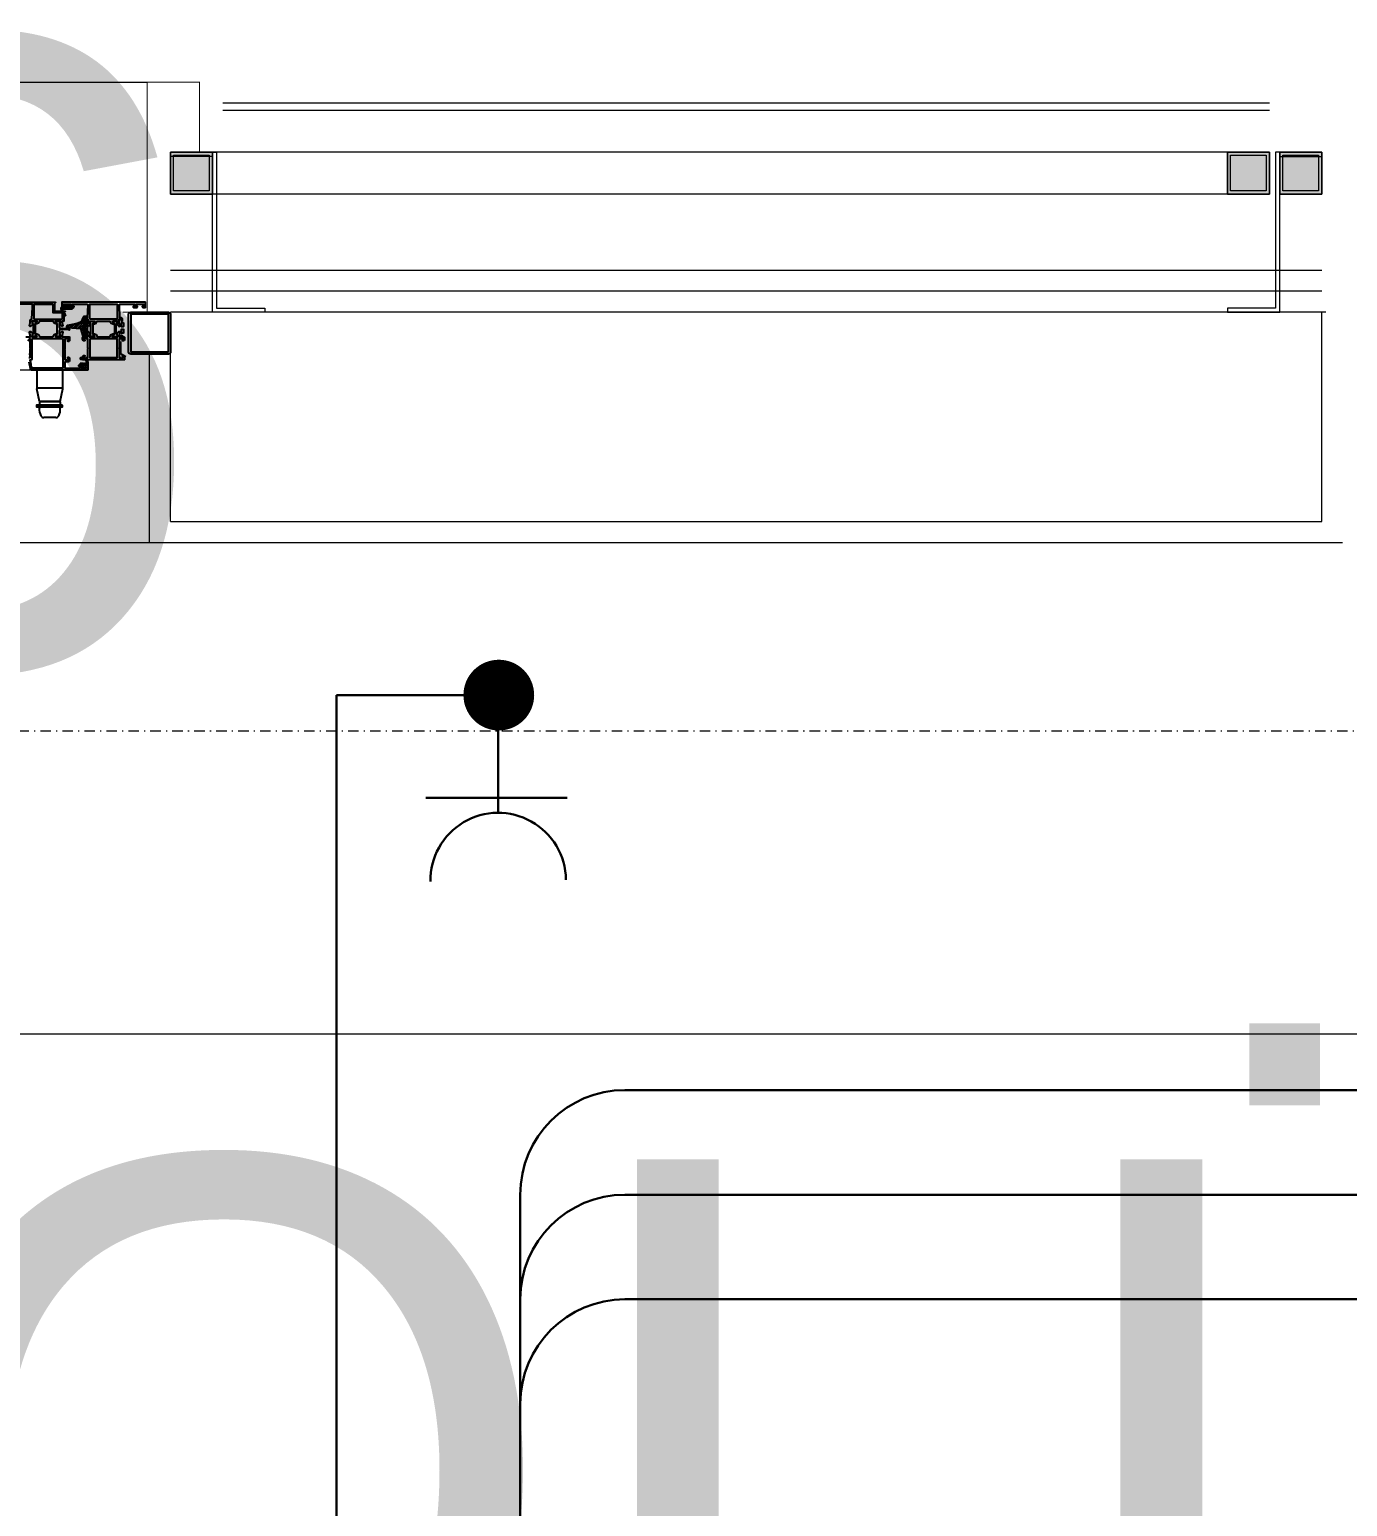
# Model space of a CAD drawing. Extents: x -9058 to 11890, y 0 to 6516.
# Drawn here: x 9281.6 to 9407.5, y 3671.7 to 3812.9 of the extents above; entities that cross this region are included whole.
import ezdxf
from ezdxf.enums import TextEntityAlignment as Align

# ---------------------------------------------------------------- set-up
doc = ezdxf.new("R2010")
doc.units = 0
doc.header["$MEASUREMENT"] = 0
doc.linetypes.add('DASHDOT', pattern=[1, 0.5, -0.25, 0, -0.25])
doc.linetypes.add('HIDDEN', pattern=[0.375, 0.25, -0.125])
doc.layers.get('0').update_dxf_attribs({"color": 9, "lineweight": 9})
for name, color, linetype, lineweight in [('00', 9, 'Continuous', 9), ('06D', 9, 'Continuous', 9), ('10', 9, 'Continuous', 9), ('14', 9, 'Continuous', 9), ('21', 9, 'Continuous', 9), ('21_mahal200', 9, 'Continuous', 9), ('21_mahal200 @ 20', 9, 'Continuous', 9), ('24', 9, 'DASHDOT', 9), ('33', 9, 'BATTING', 9), ('40A', 9, 'Continuous', 9), ('E-KABLO', 7, 'Continuous', 30), ('E-PRİZ', 7, 'Continuous', 30), ('E-YAZI', 7, 'Continuous', 30)]:
    doc.layers.add(name, color=color, linetype=linetype, lineweight=lineweight)
doc.styles.add('Arial', font='arial.ttf', dxfattribs={"height": 2.5})
doc.styles.add('MuuM_TEXT-STANDART', font='ARIALN.TTF')
doc.linetypes.add('BATTING', pattern='A,0.0001,-0.1,[134,ltypeshp.shx,S=0.1,R=0,X=-0.1,Y=0],-0.2,[134,ltypeshp.shx,S=0.1,R=180,X=0.1,Y=0],-0.1', length=0.4001)

# ---------------------------------------------------------------- blocks, each defined once
blk = doc.blocks.new('0a_roomno2')
blk.add_lwpolyline([(30, -16), (0, -16), (0, 0), (30, 0)], close=True)
blk.add_lwpolyline([(0, 0), (30, 0)])
at = {"layer": '40A'}
blk.add_lwpolyline([(0, 0), (30, 0)], dxfattribs=at)
at = {"style": 'Arial'}
blk.add_attdef('ODANO', (0, 1.505), '', height=3, dxfattribs=at)
blk.add_attdef('MEKANADI', text='', height=3, dxfattribs=at).set_placement((0.525, -4.75), align=Align.BOTTOM_LEFT)
at = {"style": 'MuuM_TEXT-STANDART', "width": 0.6}
for tag, p in [('YER01', (15, -7)), ('TAVAN01', (20.625, -7)), ('DUVAR01', (26.25, -7)), ('YER02', (15, -10.375)), ('TAVAN02', (20.625, -10.375)), ('DUVAR02', (26.25, -10.375)), ('YER03', (15, -13.75)), ('TAVAN03', (20.625, -13.75)), ('DUVAR03', (26.25, -13.75))]:
    blk.add_attdef(tag, text='', height=2.25, dxfattribs=at).set_placement(p, align=Align.MIDDLE_CENTER)
at = {"style": 'MuuM_TEXT-STANDART'}
blk.add_attdef('M2', text='', height=2.25, dxfattribs=at).set_placement((1.3231, -7.8046), align=Align.MIDDLE_LEFT)
at = {"style": 'MuuM_TEXT-STANDART', "width": 0.6}
blk.add_attdef('TEMIZTAVANYUKSEKLIGI', text='', height=2.25, dxfattribs=at).set_placement((2.7, -13.1619), align=Align.MIDDLE_LEFT)
blk = doc.blocks.new('*U1274')
at = {"layer": '21_mahal200 @ 20'}
ref = blk.add_blockref('0a_roomno2', (8851.93, 3716.9), dxfattribs=dict(at, xscale=20, yscale=20, zscale=20))
ref.add_attrib('ODANO', ' PRS-1K-06', (8851.93, 3752), dxfattribs={"layer": '0', "height": 60, "style": 'Arial'})
ref.add_attrib('MEKANADI', 'YANGIN HOLÜ', dxfattribs={"layer": '0', "height": 60, "style": 'Arial'}).set_placement((8862.43, 3626.9), align=Align.BOTTOM_LEFT)
blk = doc.blocks.new('p-s-profil')
at = {"layer": '10'}
blk.add_lwpolyline([(9, 15.3), (4.6, 15.3), (4.6, 0.4), (0, 0.4), (0, 0), (5, 0), (5, 14.9), (9, 14.9), (9, 15.3)], dxfattribs=at)
blk.add_lwpolyline([(9, 15.3), (4.6, 15.3), (4.6, 0.4), (0, 0.4), (0, 0), (5, 0), (5, 14.9), (9, 14.9), (9, 15.3)], dxfattribs=at)
blk = doc.blocks.new('p-kutu_profil_40x40')
h = blk.add_hatch(color=256)
h.dxf.hatch_style = 1
h.paths.add_polyline_path([(0, 0), (4, 0), (4, 4), (0, 4)])
h = blk.add_hatch(color=255)
h.dxf.hatch_style = 1
h.paths.add_polyline_path([(0, 0), (4, 0), (4, 4), (0, 4)])
blk.add_lwpolyline([(0, 0), (4, 0), (4, 4), (0, 4)], close=True)
at = {"layer": '10'}
for points in [[(0, 4), (4, 4), (4, 0), (0, 0)], [(0, 4), (4, 4), (4, 0), (0, 0)], [(0, 0), (4, 0), (4, 4), (0, 4)], [(0.3, 3.7), (3.7, 3.7), (3.7, 0.3), (0.3, 0.3)], [(0.3, 3.7), (3.7, 3.7), (3.7, 0.3), (0.3, 0.3)]]:
    blk.add_lwpolyline(points, close=True, dxfattribs=at)
blk = doc.blocks.new('P-DOG-PORSCHE')
at = {"layer": '06D', "lineweight": 25, "ltscale": 0.5}
h = blk.add_hatch(dxfattribs=at)
h.set_pattern_fill('ANSI31', color=256, scale=0.05, angle=450, style=0)
h.set_pattern_definition([(225, (-191.06147, 133.83068), (-0.1122532, 0.1122532), [])])
edge = h.paths.add_edge_path(flags=16)
edge.add_arc((-9.78, 2.49), 0.025, 270, 360)
edge.add_line((-9.75, 2.49), (-9.75, 2.59))
edge.add_arc((-9.78, 2.59), 0.025, 0, 90)
edge.add_line((-9.78, 2.61), (-9.96, 2.61))
edge.add_arc((-9.96, 2.59), 0.025, 90, 180)
edge.add_line((-9.98, 2.59), (-9.98, 2.49))
edge.add_arc((-9.96, 2.49), 0.025, 180, 270)
edge.add_line((-9.96, 2.46), (-9.78, 2.46))
edge = h.paths.add_edge_path()
edge.add_arc((-9.58, 2.49), 0.035, 180, 270, ccw=False)
edge.add_line((-9.62, 2.49), (-9.62, 2.57))
edge.add_arc((-9.6, 2.57), 0.015, 137.8308, 180, ccw=False)
edge.add_line((-9.61, 2.58), (-9.57, 2.63))
edge.add_arc((-9.6, 2.65), 0.04, 316.3869, 422.9563)
edge.add_line((-9.58, 2.69), (-9.67, 2.73))
edge.add_arc((-9.75, 2.58), 0.175, 62.9563, 90)
edge.add_line((-9.75, 2.75), (-9.98, 2.75))
edge.add_arc((-9.98, 2.58), 0.175, 90, 117.0437)
edge.add_line((-10.06, 2.73), (-10.15, 2.69))
edge.add_arc((-10.13, 2.65), 0.04, 117.0437, 223.6131)
edge.add_line((-10.16, 2.63), (-10.12, 2.58))
edge.add_arc((-10.13, 2.57), 0.015, 0, 42.1692, ccw=False)
edge.add_line((-10.12, 2.57), (-10.12, 2.49))
edge.add_arc((-10.15, 2.49), 0.035, 270, 360, ccw=False)
edge.add_line((-10.15, 2.46), (-10.43, 2.46))
edge.add_arc((-10.43, 2.42), 0.04, 90, 180)
edge.add_line((-10.47, 2.42), (-10.47, 2.27))
edge.add_arc((-10.42, 2.27), 0.05, 180, 220.0348)
edge.add_line((-10.46, 2.24), (-10.09, 1.71))
edge.add_arc((-10.06, 1.73), 0.04, 220.0348, 393.0043)
edge.add_line((-10.02, 1.75), (-10.34, 2.26))
edge.add_arc((-10.29, 2.29), 0.06, 33.8544, 213.0043, ccw=False)
edge.add_line((-10.24, 2.33), (-9.4, 2.33))
edge.add_arc((-9.4, 2.37), 0.04, 270, 360)
edge.add_line((-9.36, 2.37), (-9.36, 2.42))
edge.add_arc((-9.4, 2.42), 0.04, 360, 450)
edge.add_line((-9.4, 2.46), (-9.58, 2.46))
h = blk.add_hatch(dxfattribs=at)
h.set_pattern_fill('ANSI31', color=256, scale=0.05, style=0)
h.set_pattern_definition([(225, (-8.60164, -248.68329), (0.1122532, -0.1122532), [])])
h.paths.add_polyline_path([(-9.73, 0.31), (-9.91, 0.49, -0.203536), (-9.94, 0.56), (-9.94, 0.64, -0.380587), (-9.86, 0.74, 0.061836), (-8.6, 1.04, 0.189764), (-8.54, 1.09), (-8.35, 1.52, -0.285747), (-8.26, 1.58), (-7.97, 1.58, -0.414214), (-7.95, 1.56), (-7.95, 1.47, -0.414214), (-7.97, 1.45), (-8.19, 1.45, 0.414214), (-8.22, 1.41), (-8.22, 1.22, 0.414214), (-8.2, 1.2), (-8.12, 1.2, 0.414214), (-8.09, 1.22), (-8.09, 1.26, -0.414214), (-8.06, 1.29), (-8, 1.29, -0.296563), (-7.98, 1.28), (-7.92, 1.14, -0.104779), (-7.9, 1.07), (-7.9, 0.99, 0.081633), (-7.9, 0.01), (-7.9, -0.07, -0.104779), (-7.92, -0.14), (-7.98, -0.28, -0.296563), (-8, -0.29), (-8.06, -0.29, -0.414214), (-8.09, -0.26), (-8.09, -0.23, 0.414214), (-8.12, -0.2), (-8.2, -0.2, 0.414214), (-8.22, -0.23), (-8.22, -0.29, -0.414214), (-8.25, -0.31), (-8.34, -0.31, -0.328426), (-8.39, -0.28), (-8.61, 0.43, 0.309555), (-8.63, 0.44), (-9.44, 0.5, -0.394287), (-9.45, 0.52, 0.364538), (-9.5, 0.57, 0.068684), (-9.8, 0.58, 0.950368), (-9.79, 0.54, -0.000002), (-9.79, 0.54), (-9.64, 0.39, -0.999219)])
h.paths.add_polyline_path([(-8.29, 0.64), (-8.29, 0.98, -0.414214), (-8.26, 1.01), (-8.13, 1.01, -0.414214), (-8.1, 0.98), (-8.1, 0.64, -0.414214), (-8.13, 0.61), (-8.26, 0.61, -0.414214)], flags=16)
h.paths.add_polyline_path([(-8.26, 0.39), (-8.13, 0.39, -0.414214), (-8.1, 0.36), (-8.1, 0.02, -0.414214), (-8.13, -0.01), (-8.26, -0.01, -0.414214), (-8.29, 0.02), (-8.29, 0.36, -0.414214)], flags=16)
for p, q in [((-12.78, -3.54), (-12.78, -5.15)), ((-10.28, -5.15), (-10.28, -3.54)), ((-12.78, -5.24), (-10.29, -5.24)), ((-12.53, -6.54), (-12.77, -5.32)), ((-10.53, -6.54), (-10.3, -5.32)), ((-12.8, -6.88), (-10.33, -6.88)), ((-12.8, -6.88, 0), (-10.33, -6.88, 0)), ((-10.33, -7.03), (-12.8, -7.03)), ((-10.33, -7.03, 0), (-12.8, -7.03, 0)), ((-10.53, -6.54), (-12.53, -6.54)), ((-12.53, -6.58), (-12.53, -6.88)), ((-10.53, -6.58), (-12.53, -6.58)), ((-12.53, -6.58, 0), (-12.53, -6.88, 0)), ((-10.53, -6.58, 0), (-12.53, -6.58, 0)), ((-12.53, -7.03), (-12.53, -7.17)), ((-12.53, -7.03, 0), (-12.53, -7.17, 0)), ((-10.53, -6.58), (-10.53, -6.88)), ((-10.53, -6.58, 0), (-10.53, -6.88, 0)), ((-10.53, -7.03), (-10.53, -7.17)), ((-10.53, -7.03, 0), (-10.53, -7.17, 0)), ((-10.95, -8.06, 0), (-12.12, -8.06, 0))]:
    blk.add_line(p, q, dxfattribs=at)
at = {"layer": '06D'}
for points in [[(-117.78, 24), (-2.22, 24)], [(-13.18, -3.54), (-111.94, -3.53)], [(-118, -20), (-2, -20)]]:
    blk.add_lwpolyline(points, dxfattribs=at)
at = {"layer": '06D', "lineweight": 25, "ltscale": 0.5}
for points in [[(-9.58, 2.46, -0.414214), (-9.62, 2.49), (-9.62, 2.57, -0.186103), (-9.61, 2.58), (-9.57, 2.63, 0.501687), (-9.58, 2.69), (-9.67, 2.73, 0.118551), (-9.75, 2.75), (-9.98, 2.75, 0.118551), (-10.06, 2.73), (-10.15, 2.69, 0.501687), (-10.16, 2.63), (-10.12, 2.58, -0.186103), (-10.12, 2.57), (-10.12, 2.49, -0.414214), (-10.15, 2.46), (-10.43, 2.46, 0.414214), (-10.47, 2.42), (-10.47, 2.27, 0.176484), (-10.46, 2.24), (-10.09, 1.71, 0.940455), (-10.02, 1.75), (-10.34, 2.26, -0.992608), (-10.24, 2.33), (-9.4, 2.33, 0.414214), (-9.36, 2.37), (-9.36, 2.42, 0.414214), (-9.4, 2.46)], [(-9.78, 2.46, 0.414214), (-9.75, 2.49), (-9.75, 2.59, 0.414214), (-9.78, 2.61), (-9.96, 2.61, 0.414214), (-9.98, 2.59), (-9.98, 2.49, 0.414214), (-9.96, 2.46)], [(-13.12, 0.88), (-13.22, 1.07, -0.131652), (-13.23, 1.08), (-13.23, 1.11, -0.414214), (-13.2, 1.14), (-12.84, 1.14, -0.414214), (-12.81, 1.11), (-12.81, 1.08, -0.131652), (-12.81, 1.07), (-12.92, 0.88, 0.131652), (-12.93, 0.83), (-12.93, -0.02, 0.131652), (-12.92, -0.07), (-12.81, -0.25, -0.131652), (-12.81, -0.27), (-12.81, -0.29, -0.414214), (-12.84, -0.32), (-13.2, -0.32, -0.414214), (-13.23, -0.29), (-13.23, -0.27, -0.131652), (-13.22, -0.25), (-13.12, -0.07, 0.131652), (-13.1, -0.02), (-13.1, 0.83, 0.131652)], [(-10.55, 0.32, 0.403142), (-10.65, 0.22), (-10.65, -0.02, 0.131652), (-10.63, -0.07), (-10.53, -0.25, -0.131652), (-10.52, -0.27), (-10.52, -0.29, -0.414214), (-10.55, -0.32), (-10.91, -0.32, -0.414214), (-10.94, -0.29), (-10.94, -0.27, -0.131652), (-10.94, -0.25), (-10.83, -0.07, 0.131652), (-10.82, -0.02), (-10.82, 0.83, 0.131652), (-10.83, 0.88), (-10.94, 1.07, -0.131652), (-10.94, 1.08), (-10.94, 1.11, -0.414214), (-10.91, 1.14), (-10.55, 1.14, -0.414214), (-10.52, 1.11), (-10.52, 1.08, -0.131652), (-10.53, 1.07), (-10.63, 0.88, 0.131652), (-10.65, 0.83), (-10.65, 0.59, 0.403142), (-10.55, 0.49), (-9.69, 0.46, -0.962756), (-9.69, 0.36)], [(-8.29, 0.64, 0.414214), (-8.26, 0.61), (-8.13, 0.61, 0.414214), (-8.1, 0.64), (-8.1, 0.98, 0.414214), (-8.13, 1.01), (-8.26, 1.01, 0.414214), (-8.29, 0.98)], [(-7.43, -0.02, 0.131652), (-7.42, -0.07), (-7.31, -0.25, -0.131652), (-7.31, -0.27), (-7.31, -0.29, -0.414214), (-7.34, -0.32), (-7.7, -0.32, -0.414214), (-7.73, -0.29), (-7.73, -0.27, -0.131652), (-7.72, -0.25), (-7.62, -0.07, 0.131652), (-7.6, -0.02), (-7.6, 0.83, 0.131652), (-7.62, 0.88), (-7.72, 1.07, -0.131652), (-7.73, 1.08), (-7.73, 1.11, -0.414214), (-7.7, 1.14), (-7.34, 1.14, -0.414214), (-7.31, 1.11), (-7.31, 1.08, -0.131652), (-7.31, 1.07), (-7.42, 0.88, 0.131652), (-7.43, 0.83)], [(-5.36, -0.02, -0.131652), (-5.37, -0.07), (-5.48, -0.25, 0.131652), (-5.49, -0.27), (-5.49, -0.29, 0.414214), (-5.46, -0.32), (-5.1, -0.32, 0.414214), (-5.07, -0.29), (-5.07, -0.27, 0.131652), (-5.07, -0.25), (-5.18, -0.07, -0.131652), (-5.19, -0.02), (-5.19, 0.83, -0.131652), (-5.18, 0.88), (-5.07, 1.07, 0.131652), (-5.07, 1.08), (-5.07, 1.11, 0.414214), (-5.1, 1.14), (-5.46, 1.14, 0.414214), (-5.49, 1.11), (-5.49, 1.08, 0.131652), (-5.48, 1.07), (-5.37, 0.88, -0.131652), (-5.36, 0.83)]]:
    blk.add_lwpolyline(points, format="xyb", close=True, dxfattribs=at)
blk.add_lwpolyline([(-7.9, 0.01, -0.081633), (-7.9, 0.99), (-7.9, 1.07, 0.104779), (-7.92, 1.14), (-7.98, 1.28, 0.296563), (-8, 1.29), (-8.06, 1.29, 0.414214), (-8.09, 1.26), (-8.09, 1.22, -0.414214), (-8.12, 1.2), (-8.2, 1.2, -0.414214), (-8.22, 1.22), (-8.22, 1.41, -0.414214), (-8.19, 1.45), (-7.97, 1.45, 0.414214), (-7.95, 1.47), (-7.95, 1.56, 0.414214), (-7.97, 1.58), (-8.26, 1.58, 0.285747), (-8.35, 1.52), (-8.54, 1.09, -0.189764), (-8.6, 1.04, -0.061836), (-9.86, 0.74, 0.380587), (-9.94, 0.64), (-9.94, 0.56, 0.203536), (-9.91, 0.49), (-9.73, 0.31, 0.999219), (-9.64, 0.39), (-9.79, 0.54, -0.950364), (-9.8, 0.58, -0.068684), (-9.5, 0.57, -0.364538), (-9.45, 0.52, 0.394287), (-9.44, 0.5), (-8.63, 0.44, -0.309555), (-8.61, 0.43), (-8.39, -0.28, 0.328426), (-8.34, -0.31), (-8.25, -0.31, 0.414214), (-8.22, -0.29), (-8.22, -0.23, -0.414214), (-8.2, -0.2), (-8.12, -0.2, -0.414214), (-8.09, -0.23), (-8.09, -0.26, 0.414214), (-8.06, -0.29), (-8, -0.29, 0.296563), (-7.98, -0.28), (-7.92, -0.14, 0.104779), (-7.9, -0.07), (-7.9, 0.01)], format="xyb", dxfattribs=at)
at = {"layer": '06D', "lineweight": 25, "ltscale": 0.5, "elevation": 0}
blk.add_lwpolyline([(-10.33, -6.88), (-12.8, -6.88), (-12.8, -7.03), (-10.33, -7.03)], close=True, dxfattribs=at)
at = {"layer": '06D', "lineweight": 25, "ltscale": 0.5}
for centre, radius, start, end in [((-11.88, -5.15), 0.9, 180, 190.8855), ((-11.18, -5.15), 0.9, 349.1145, 0), ((-11.14, -7.27, 0), 1.4, 176.0974, 206.7398), ((-12.12, -7.76, 0), 0.3, 206.7398, 270), ((-10.95, -7.76, 0), 0.3, 270, 333.2602), ((-11.93, -7.27, 0), 1.4, 333.2602, 3.9026)]:
    blk.add_arc(centre, radius, start, end, dxfattribs=at)
at = {"layer": '10', "lineweight": 25, "ltscale": 0.5}
for p, q in [((-4.78, -0.81), (-4.78, -0.99)), ((-4.78, -0.99), (-4.78, -1.95)), ((-4.78, -1.95), (-4.28, -2.22))]:
    blk.add_line(p, q, dxfattribs=at)
at = {"layer": '10', "const_width": 0.1}
blk.add_lwpolyline([(4.78, 17.3), (2.78, 17.3), (2.78, 24), (-2.22, 24), (-2.22, 2), (-4.57, 2)], dxfattribs=at)
at = {"layer": '10', "lineweight": 25, "ltscale": 0.5}
for points in [[(-13.28, 1.34, 0.459137), (-13.24, 1.37), (-13.19, 2.46), (-13.19, 2.73, 0.414214), (-13.24, 2.78), (-14.82, 2.78, 0.414214)], [(-15.89, 2.96), (-11.02, 2.96, -0.535184), (-11, 2.93), (-11.02, 2.89), (-11.05, 2.89, 0.414214), (-11.08, 2.86), (-11.08, 2.14, 0.414214), (-11.05, 2.11), (-10.1, 2.11, -0.535184), (-10.08, 2.08), (-10.09, 2.05, -0.302776), (-10.12, 2.04), (-10.15, 2.04, 0.414214), (-10.18, 2.01), (-10.18, 1.17, -0.414214), (-10.21, 1.14), (-10.33, 1.14, 0.414214), (-10.36, 1.11), (-10.36, 1), (-10.29, 0.74, -0.700084), (-10.39, 0.66), (-10.41, 0.68), (-10.58, 0.85, -0.607471), (-10.57, 0.91, 0.283637), (-10.54, 0.93), (-10.49, 1.11, 1.229391), (-10.54, 1.14), (-11.02, 1.14), (-10.86, 0.88, -0.859449), (-10.89, 0.85), (-11.13, 0.94), (-11.25, 1.14), (-12.5, 1.14), (-12.62, 0.94), (-12.87, 0.85, -0.859449), (-12.9, 0.88), (-12.73, 1.14), (-13.21, 1.14, 1.229391), (-13.26, 1.11), (-13.21, 0.93, 0.283637), (-13.19, 0.91, -0.607471), (-13.17, 0.85), (-13.34, 0.68), (-13.36, 0.66, -0.700084), (-13.47, 0.74), (-13.4, 1), (-13.4, 1.24, -0.474196), (-13.28, 1.34)], [(-13.82, -0.34), (-13.4, -0.34, 0.493043), (-13.37, -0.3), (-13.47, 0.07, -0.700084), (-13.36, 0.15), (-13.34, 0.13), (-13.17, -0.04, -0.607471), (-13.19, -0.1, 0.283637), (-13.21, -0.12), (-13.26, -0.31, 1.229391), (-13.21, -0.34), (-12.79, -0.34, 0.585524), (-12.76, -0.29), (-12.89, -0.07, -0.713664), (-12.87, -0.04), (-12.62, -0.14), (-12.51, -0.32, 0.261412), (-12.48, -0.34), (-11.27, -0.34, 0.261412), (-11.24, -0.32), (-11.13, -0.14), (-10.88, -0.04, -0.713664), (-10.86, -0.07), (-10.99, -0.29, 0.585524), (-10.97, -0.34), (-10.54, -0.34, 1.229391), (-10.49, -0.31), (-10.54, -0.12, 0.283637), (-10.57, -0.1, -0.607471), (-10.58, -0.04), (-10.41, 0.13), (-10.39, 0.15, -0.700084), (-10.29, 0.07), (-10.36, -0.19), (-10.36, -0.31, 0.414214), (-10.33, -0.34), (-9.68, -0.34, -0.414214), (-9.65, -0.37), (-9.65, -0.69, -0.414222), (-9.75, -0.79), (-9.79, -0.79, -0.414214), (-9.8, -0.78), (-9.8, -0.66, -0.366034), (-9.77, -0.64, 0.365977), (-9.75, -0.61), (-9.75, -0.52, 0.414214), (-9.78, -0.49), (-9.89, -0.49, 0.365977), (-9.92, -0.51, -0.365977), (-9.95, -0.54), (-10.07, -0.54, 0.414214), (-10.1, -0.57), (-10.1, -1.51), (-10.13, -1.54), (-10.1, -1.57), (-10.1, -2.51, 0.414214), (-10.07, -2.54), (-9.95, -2.54, -0.365977), (-9.92, -2.56, 0.365977), (-9.89, -2.59), (-9.78, -2.59, 0.414214), (-9.75, -2.56), (-9.75, -2.47, 0.365977), (-9.77, -2.44, -0.366034), (-9.8, -2.41), (-9.8, -2.3, -0.414214), (-9.79, -2.29), (-9.75, -2.29, -0.414214), (-9.65, -2.39), (-9.65, -2.59, -0.414214), (-9.8, -2.74), (-10.07, -2.74, 0.414214), (-10.1, -2.77), (-10.1, -3.33, 0.414214), (-10.07, -3.36), (-8.68, -3.36, 0.414214), (-8.65, -3.33), (-8.65, -3.17, 0.414214), (-8.68, -3.14), (-8.75, -3.14), (-8.75, -3.09, -0.414214), (-8.7, -3.04), (-8.44, -3.04, -0.414214), (-8.37, -3.11), (-8.37, -3.13, -0.414214), (-8.38, -3.14), (-8.46, -3.14, 0.414214), (-8.51, -3.19), (-8.51, -3.33, 0.414214), (-8.46, -3.38), (-8.09, -3.38, 0.414214), (-8.04, -3.33), (-8.04, -3.19, 0.414214), (-8.09, -3.14), (-8.16, -3.14, -0.414214), (-8.17, -3.13), (-8.17, -3.11, -0.414214), (-8.1, -3.04), (-7.93, -3.04, -0.414214), (-7.9, -3.07), (-7.9, -3.51, -0.414214), (-7.93, -3.54), (-13.2, -3.54, -0.363975), (-13.39, -3.37), (-13.5, -2.78, 0.36397)], [(-13.55, -2.34), (-13.43, -2.34, 0.414214), (-13.4, -2.31), (-13.4, -1.47), (-13.37, -1.44), (-13.4, -1.41), (-13.4, -0.57, 0.414214), (-13.43, -0.54), (-13.55, -0.54, -0.365977)], [(-4.48, -0.34, -0.414222), (-4.4, -0.42), (-4.4, -0.59, -0.414214), (-4.55, -0.74), (-4.59, -0.74, -0.414214), (-4.6, -0.73), (-4.6, -0.66, -0.366034), (-4.57, -0.64, 0.365977), (-4.55, -0.61), (-4.55, -0.52, 0.414214), (-4.58, -0.49), (-4.69, -0.49, 0.365977), (-4.72, -0.51, -0.365977), (-4.75, -0.54), (-4.87, -0.54, 0.414214), (-4.9, -0.57), (-4.9, -1.41), (-4.93, -1.44), (-4.9, -1.47), (-4.9, -2.31, 0.414214), (-4.87, -2.34), (-4.75, -2.34, -0.365977), (-4.72, -2.36, 0.365977), (-4.69, -2.39), (-4.58, -2.39, 0.414214), (-4.55, -2.36), (-4.55, -2.27, 0.365977), (-4.57, -2.24, -0.366034), (-4.6, -2.21), (-4.6, -2.15, -0.414214), (-4.59, -2.14), (-4.55, -2.14, -0.414214), (-4.4, -2.29), (-4.4, -2.53, -0.414214), (-4.41, -2.54), (-8.39, -2.54, -0.414214), (-8.4, -2.53), (-8.4, -2.29, -0.414214), (-8.25, -2.14), (-8.21, -2.14, -0.414214), (-8.2, -2.15), (-8.2, -2.21, -0.366034), (-8.22, -2.24, 0.365977), (-8.25, -2.27), (-8.25, -2.36, 0.414214), (-8.22, -2.39), (-8.11, -2.39, 0.365977), (-8.08, -2.36, -0.365977), (-8.05, -2.34), (-7.93, -2.34, 0.414214), (-7.9, -2.31), (-7.9, -1.47), (-7.87, -1.44), (-7.9, -1.41), (-7.9, -0.57, 0.414214), (-7.93, -0.54), (-8.05, -0.54, -0.365977), (-8.08, -0.51, 0.365977), (-8.11, -0.49), (-8.22, -0.49, 0.414214), (-8.25, -0.52), (-8.25, -0.61, 0.365977), (-8.22, -0.64, -0.366034), (-8.2, -0.66), (-8.2, -0.73, -0.414214), (-8.21, -0.74), (-8.25, -0.74, -0.414214), (-8.4, -0.59), (-8.4, -0.42, -0.414214), (-8.32, -0.34), (-8.25, -0.34, 0.414214), (-8.22, -0.31), (-8.22, -0.29, -0.414214), (-8.12, -0.19), (-8.11, -0.19, -0.414214), (-8.1, -0.2), (-8.1, -0.31, 0.414214), (-8.07, -0.34), (-7.93, -0.34, 0.414214), (-7.9, -0.31), (-7.9, -0.19), (-7.97, 0.07, -0.700084), (-7.86, 0.15), (-7.84, 0.13), (-7.67, -0.04, -0.607471), (-7.69, -0.1, 0.283637), (-7.71, -0.12), (-7.76, -0.31, 1.229391), (-7.71, -0.34), (-7.23, -0.34), (-7.39, -0.07, -0.713664), (-7.37, -0.04), (-7.12, -0.14), (-7, -0.34), (-5.8, -0.34), (-5.67, -0.14), (-5.42, -0.04, -0.713664), (-5.4, -0.07), (-5.56, -0.34), (-5.09, -0.34, 1.229391), (-5.04, -0.31), (-5.09, -0.12, 0.283637), (-5.11, -0.1, -0.607471), (-5.12, -0.04), (-4.95, 0.13), (-4.93, 0.15, -0.700084), (-4.83, 0.07), (-4.9, -0.19), (-4.9, -0.31, 0.414214), (-4.87, -0.34), (-4.73, -0.34, 0.414214), (-4.7, -0.31), (-4.7, -0.2, -0.414214), (-4.69, -0.19), (-4.68, -0.19, -0.414214), (-4.58, -0.29), (-4.58, -0.31, 0.414214), (-4.55, -0.34), (-4.48, -0.34)], [(-13.47, -2.05, 0.767327), (-13.49, -1.99)], [(-13.47, -0.87, 0.767327), (-13.44, -0.76), (-13.64, -0.65, 0.57735)]]:
    blk.add_lwpolyline(points, format="xyb", dxfattribs=at)
for points in [[(-9.22, 2.76), (-9.22, 2.77), (-8.95, 2.77), (-8.95, 2.76), (-8.8, 2.76), (-8.8, 2.77), (-8.47, 2.77), (-8.47, 2.76), (-8.32, 2.76), (-8.32, 2.77), (-8, 2.77, -0.425337), (-7.9, 2.67), (-7.95, 1.48, -0.403083), (-7.98, 1.45), (-8.1, 1.45, 0.414214), (-8.22, 1.33), (-8.22, 1.24, 0.414214), (-8.12, 1.14), (-8.11, 1.14, 0.414214), (-8.1, 1.15), (-8.1, 1.3, -0.414214), (-8.07, 1.33), (-7.93, 1.33, -0.414214), (-7.9, 1.3), (-7.9, 1), (-7.97, 0.74, 0.700084), (-7.86, 0.66), (-7.84, 0.68), (-7.67, 0.85, 0.607471), (-7.69, 0.91, -0.283637), (-7.71, 0.93), (-7.76, 1.11, -1.229391), (-7.71, 1.14), (-7.23, 1.14), (-7.4, 0.88, 0.859449), (-7.37, 0.85), (-7.12, 0.94), (-7, 1.14), (-5.8, 1.14), (-5.67, 0.94), (-5.43, 0.85, 0.859449), (-5.4, 0.88), (-5.56, 1.14), (-5.09, 1.14, -1.229391), (-5.04, 1.11), (-5.09, 0.93, -0.283637), (-5.11, 0.91, 0.607471), (-5.12, 0.85), (-4.95, 0.68), (-4.93, 0.66, 0.700084), (-4.83, 0.74), (-4.9, 1), (-4.9, 1.3, -0.414214), (-4.87, 1.33), (-4.73, 1.33, -0.414214), (-4.7, 1.3), (-4.7, 1.15, 0.414214), (-4.69, 1.14), (-4.68, 1.14, 0.414214), (-4.58, 1.24), (-4.58, 1.33, 0.414214), (-4.7, 1.45), (-4.82, 1.45, -0.403083), (-4.85, 1.48), (-4.89, 2.67, -0.425337), (-4.79, 2.77), (-4.47, 2.77), (-4.47, 2.76), (-4.32, 2.76), (-4.32, 2.77), (-3.99, 2.77), (-3.99, 2.76), (-3.84, 2.76), (-3.84, 2.77), (-3.58, 2.77), (-3.58, 2.76), (-3.45, 2.76), (-3.45, 2.59, -0.414214), (-3.48, 2.56), (-3.58, 2.56), (-3.58, 2.51, 0.414214), (-3.53, 2.46), (-3.22, 2.46, 0.414214), (-3.15, 2.53), (-3.15, 2.55, 0.414214), (-3.16, 2.56), (-3.26, 2.56, -0.414214), (-3.31, 2.61), (-3.31, 2.73, -0.414214), (-3.26, 2.78), (-2.59, 2.78, -0.414214), (-2.54, 2.73), (-2.54, 2.61, -0.414214), (-2.59, 2.56), (-2.69, 2.56, 0.414214), (-2.7, 2.55), (-2.7, 2.53, 0.414214), (-2.63, 2.46), (-2.41, 2.46, 0.414214), (-2.4, 2.47), (-2.4, 2.95, 0.414214), (-2.41, 2.96), (-10.39, 2.96, 0.414214), (-10.4, 2.95), (-10.4, 2.47, 0.414214), (-10.39, 2.46), (-10.17, 2.46, 0.414214), (-10.1, 2.53), (-10.1, 2.55, 0.414214), (-10.11, 2.56), (-10.21, 2.56, -0.414214), (-10.26, 2.61), (-10.26, 2.73, -0.414214), (-10.21, 2.78), (-9.54, 2.78, -0.414214), (-9.49, 2.73), (-9.49, 2.61, -0.414214), (-9.54, 2.56), (-9.64, 2.56, 0.414214), (-9.65, 2.55), (-9.65, 2.53, 0.414214), (-9.58, 2.46), (-9.27, 2.46, 0.414214), (-9.22, 2.51), (-9.22, 2.56), (-9.32, 2.56, -0.414214), (-9.35, 2.59), (-9.35, 2.76)], [(-11.25, 1.96), (-10.41, 1.96, -0.414214), (-10.36, 1.91), (-10.36, 1.37, -0.414214), (-10.41, 1.32), (-12.97, 1.32, -0.414214), (-13.02, 1.37), (-13.02, 2.78), (-11.31, 2.78, -0.414214), (-11.26, 2.73), (-11.26, 1.97, 0.414214)], [(0, -1.8, -0.414214), (-0.2, -2), (-3.8, -2, -0.414214), (-4, -1.8), (-4, 1.8, -0.414214), (-3.8, 2), (-0.2, 2, -0.414214), (0, 1.8)], [(-8.29, 0.02, 0.414214), (-8.26, -0.01), (-8.13, -0.01, 0.414214), (-8.1, 0.02), (-8.1, 0.36, 0.414214), (-8.13, 0.39), (-8.26, 0.39, 0.414214), (-8.29, 0.36)], [(-4.5, 0.64, -0.414214), (-4.53, 0.61), (-4.66, 0.61, -0.414214), (-4.69, 0.64), (-4.69, 0.98, -0.414214), (-4.66, 1.01), (-4.53, 1.01, -0.414214), (-4.5, 0.98)], [(-4.5, 0.02, -0.414214), (-4.53, -0.01), (-4.66, -0.01, -0.414214), (-4.69, 0.02), (-4.69, 0.36, -0.414214), (-4.66, 0.39), (-4.53, 0.39, -0.414214), (-4.5, 0.36)], [(-13.2, -3.36, -0.207097), (-13.25, -3.33), (-13.25, -3.24), (-13.27, -3.24), (-13.35, -2.76, 0.106114), (-13.42, -2.58, -0.602221), (-13.4, -2.54), (-13.35, -2.54, 0.162278), (-13.29, -2.52), (-13.25, -2.52, 0.414214), (-13.22, -2.49), (-13.22, -0.57, -0.414214), (-13.17, -0.52), (-10.33, -0.52, -0.414214), (-10.28, -0.57), (-10.28, -3.36)], [(-8.11, -3.16), (-8.17, -3.16), (-8.17, -3.08, -0.236068), (-8.09, -3.04), (-7.93, -3.04, 0.414214), (-7.88, -2.99), (-7.88, -2.81, 0.557109), (-8.6, -2.37, 0.284432), (-8.64, -2.43, 0.557109), (-8.53, -2.5, -0.59685), (-8.03, -2.86, -2.161979), (-8.07, -2.89), (-8.21, -2.89, -1), (-8.33, -2.89), (-8.59, -2.89, 0.414214), (-8.64, -2.94), (-8.64, -2.99, 0.414214), (-8.59, -3.04), (-8.44, -3.04, -0.236068), (-8.36, -3.08), (-8.36, -3.16), (-8.42, -3.16), (-8.42, -3.19, 0.323522), (-8.39, -3.24), (-8.3, -3.27, 0.019238), (-8.29, -3.27), (-8.25, -3.27, 0.019238), (-8.24, -3.27), (-8.15, -3.24, 0.323522), (-8.11, -3.19)]]:
    blk.add_lwpolyline(points, format="xyb", close=True, dxfattribs=at)
for points in [[(-7.71, 1.33), (-7.71, 1.8), (-7.7, 1.8), (-7.7, 2.3), (-7.71, 2.3), (-7.71, 2.77), (-5.09, 2.77), (-5.09, 2.3), (-5.1, 2.3), (-5.1, 1.8), (-5.09, 1.8), (-5.09, 1.33), (-6.32, 1.33), (-6.32, 1.35), (-6.47, 1.35), (-6.47, 1.33)], [(-0.2, -1.8), (-0.2, 1.8), (-3.8, 1.8), (-3.8, -1.8)], [(-7.7, -0.54), (-7.7, -2.34), (-5.1, -2.34), (-5.1, -0.54)]]:
    blk.add_lwpolyline(points, close=True, dxfattribs=at)
at = {"layer": '14'}
blk.add_lwpolyline([(-2, -20), (-2, -2)], dxfattribs=at)
blk = doc.blocks.new('0_detailbox1')
blk.add_lwpolyline([(10.411, -2.5), (7.911, 0), (-5, 0)])
blk.add_circle((0, 0), 5)
at = {"style": 'Arial'}
blk.add_attdef('DETAYADI', text='', height=3, dxfattribs=at).set_placement((0, 0), align=Align.BOTTOM_CENTER)
blk.add_attdef('PAFTAADI', text='', height=2, dxfattribs=at).set_placement((0, -0.5), align=Align.TOP_CENTER)
blk = doc.blocks.new('100_PRİZ')
at = {"layer": 'E-PRİZ', "color": 4}
for p, q in [((0, 2.4), (0, 0)), ((-1.223, 2.136), (1.279, 2.136))]:
    blk.add_line(p, q, dxfattribs=at)
blk.add_arc((0, 3.6), 1.2, 180.7551, 0.7551, dxfattribs=at)

msp = doc.modelspace()

# ---------------------------------------------------------------- linework, layer by layer
at = {"layer": '00'}
for points in [[(9295.06, 3765.87), (9295.06, 3765.87), (9405.06, 3765.87), (9405.06, 3785.87), (9295.06, 3785.87), (9295.06, 3785.87)], [(9295.06, 3765.87), (9295.06, 3785.87)]]:
    msp.add_lwpolyline(points, dxfattribs=at)
at = {"layer": '06D'}
for points in [[(9400.06, 3801.17), (9295.06, 3801.17)], [(9400.06, 3797.17), (9295.06, 3797.17)], [(9405.06, 3789.87), (9295.06, 3789.87)], [(9405.46, 3785.87), (9297.14, 3785.87)]]:
    msp.add_lwpolyline(points, dxfattribs=at)
at = {"layer": '10'}
for points in [[(9400.06, 3805.87), (9300.06, 3805.87)], [(9400.06, 3805.17), (9300.06, 3805.17)]]:
    msp.add_lwpolyline(points, dxfattribs=at)
at = {"layer": '14'}
msp.add_lwpolyline([(9293.06, 3763.87), (9407.06, 3763.87)], dxfattribs=at)
at = {"layer": '24', "ltscale": 2}
msp.add_lwpolyline([(7012.53, 3745.87), (10535.06, 3745.87)], dxfattribs=at)
at = {"layer": '33', "ltscale": 0.2, "flags": 128}
msp.add_lwpolyline([(9405.06, 3787.87), (9295.06, 3787.87)], dxfattribs=at)
at = {"layer": 'E-KABLO', "color": 6}
for p, q in [((9657.57, 3711.51), (9338.48, 3711.51)), ((9820.47, 3701.51), (9338.48, 3701.51)), ((9753.07, 3691.51), (9338.48, 3691.51))]:
    msp.add_line(p, q, dxfattribs=at)
at = {"layer": 'E-KABLO', "color": 4, "linetype": 'Continuous', "const_width": 3.38}
msp.add_lwpolyline([(9326.43, 3747.58, 1), (9326.43, 3750.96, 1)], format="xyb", close=True, dxfattribs=at)
at = {"layer": 'E-KABLO', "color": 6}
for centre in [(9338.48, 3701.51), (9338.48, 3691.51), (9338.48, 3681.51)]:
    msp.add_arc(centre, 10, 90, 180, dxfattribs=at)
at = {"layer": 'E-YAZI', "color": 6}
for p, q in [((9328.12, 3749.27), (9310.93, 3749.27)), ((9310.93, 3749.27), (9310.93, 3362.89)), ((9328.48, 3369.22), (9328.48, 3701.51))]:
    msp.add_line(p, q, dxfattribs=at)

# ---------------------------------------------------------------- block references
for name, p in [('P-DOG-PORSCHE', (9295.06, 3783.87)), ('p-kutu_profil_40x40', (9295.06, 3797.17)), ('p-s-profil', (9396.06, 3785.87)), ('p-kutu_profil_40x40', (9396.06, 3797.17)), ('p-kutu_profil_40x40', (9401.06, 3797.17))]:
    msp.add_blockref(name, p)
at = {"xscale": -1}
msp.add_blockref('p-s-profil', (9304.06, 3785.87), dxfattribs=at)
at = {"layer": '21'}
ref = msp.add_blockref('0_detailbox1', (9256.05, 3664.23), dxfattribs=dict(at, xscale=5, yscale=5, zscale=5))
ref.add_attrib('DETAYADI', '01', dxfattribs={"layer": '0', "height": 15, "style": 'Arial'}).set_placement((9254.45, 3664.23), align=Align.BOTTOM_CENTER)
ref.add_attrib('PAFTAADI', 'KRT-M-C-501', dxfattribs={"layer": '0', "height": 10, "style": 'Arial', "width": 0.45}).set_placement((9256.07, 3661.73), align=Align.TOP_CENTER)
at = {"layer": '21_mahal200', "color": 6, "linetype": 'HIDDEN'}
msp.add_blockref('*U1274', (0, 0), dxfattribs=at)
at = {"layer": 'E-PRİZ', "xscale": 5.399999999999999, "yscale": 5.399999999999999, "zscale": 5.399999999999999, "rotation": 180}
msp.add_blockref('100_PRİZ', (9326.37, 3750.98), dxfattribs=at)

doc.saveas('drawing.dxf')
